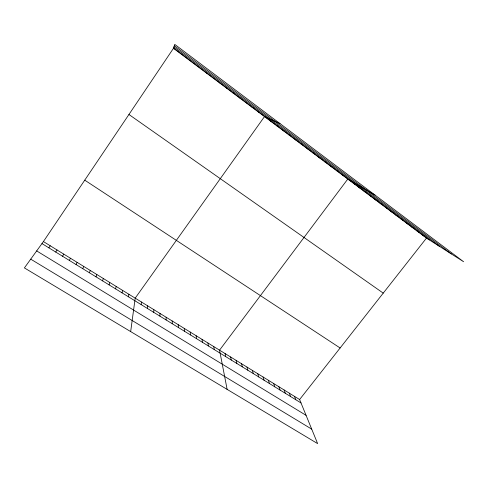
<?xml version="1.0" encoding="UTF-8"?>
<svg xmlns="http://www.w3.org/2000/svg" width="488" height="488" viewBox="0 0 488 488"><rect width="100%" height="100%" fill="white"/><g stroke="black" fill="none" stroke-linecap="round" stroke-linejoin="round"><path stroke-width="0.73" d="M159.948 316.157L160.009 313.455M153.726 312.332L153.86 309.666M147.468 308.483L147.675 305.848M141.178 304.616L141.453 302.011M130.668 331.59L135.188 298.156L264.502 116.589L280.021 123.598M128.472 296.796L128.893 294.27M122.061 292.855L122.555 290.366M115.613 288.884L116.181 286.432M109.123 284.894L109.769 282.479M102.596 280.881L103.316 278.502M173.472 48.312L174.747 44.384L463.6 261.727L426.488 238.083L173.472 48.312L43.414 241.572L24.4 267.912L317.633 443.616L299.614 399.526L43.414 241.572M96.026 276.836L96.819 274.5M89.414 272.768L90.286 270.468M82.765 268.674L83.716 266.418M76.067 264.557L77.104 262.343M69.333 260.415L70.449 258.237M62.555 256.243L63.751 254.108M55.736 252.052L57.017 249.954M48.867 247.825L50.233 245.775M299.614 399.526L426.488 238.083M193.681 63.47L194.029 63.367M200.33 68.46L200.757 68.412M206.936 73.413L207.443 73.432M213.5 78.336L214.086 78.416M220.021 83.222L220.686 83.363M226.499 88.084L227.237 88.279M232.935 92.909L233.752 93.165M239.327 97.71L240.218 98.021M245.684 102.474L246.647 102.84M251.997 107.207L253.034 107.628M258.268 111.911L259.378 112.392M270.694 121.231L271.944 121.817M276.849 125.849L278.166 126.49M282.961 130.436L284.351 131.126M289.042 134.993L290.494 135.737M295.081 139.525L296.6 140.318M301.084 144.027L302.67 144.869M307.043 148.498L308.697 149.395M312.973 152.945L314.693 153.891M318.865 157.362L320.647 158.356M324.721 161.754L326.564 162.797M330.541 166.121L332.444 167.207M336.324 170.458L338.288 171.593M342.07 174.765L344.095 175.948M374.998 195.06L347.785 179.053L219.551 350.164L227.133 389.387M353.245 183.146L355.386 184.415M358.674 187.221L360.87 188.533M364.072 191.272L366.323 192.62M369.44 195.291L371.74 196.688M30.72 259.152L311.71 429.129M374.772 199.293L377.132 200.733M36.667 250.911L306.08 415.343M380.079 203.276L382.488 204.753M385.355 207.229L387.814 208.748M41.962 243.579L301.011 402.942M390.595 211.164L393.115 212.719M395.811 215.074L398.379 216.672M400.996 218.966L403.613 220.6M406.15 222.833L408.816 224.504M411.28 226.676L413.995 228.39M416.38 230.501L419.143 232.245M421.449 234.301L424.255 236.088M84.741 180.157L340.118 347.987M128.93 114.491L383.233 293.123M173.563 48.013L429.342 239.907M174.32 45.695L451.351 253.925M173.917 46.927L439.743 246.525M294.478 396.36L295.82 399.751M289.311 393.175L290.604 396.543M284.12 389.973L285.364 393.316M278.898 386.752L280.088 390.071M273.646 383.513L274.787 386.807M268.369 380.262L269.455 383.531M263.062 376.992L264.093 380.231M257.725 373.698L258.707 376.919M252.363 370.392L253.29 373.582M246.971 367.067L247.837 370.233M241.542 363.725L242.359 366.86M236.088 360.364L236.851 363.469M230.604 356.978L231.306 360.065M225.096 353.58L225.737 356.636M213.75 346.59L214.275 349.579M207.919 342.991L208.376 345.955M202.05 339.373L202.447 342.308M196.152 335.738L196.487 338.641M190.216 332.078L190.485 334.945M184.244 328.4L184.452 331.236M178.242 324.697L178.376 327.497M172.197 320.97L172.27 323.739M166.121 317.224L166.127 319.963"/></g></svg>
